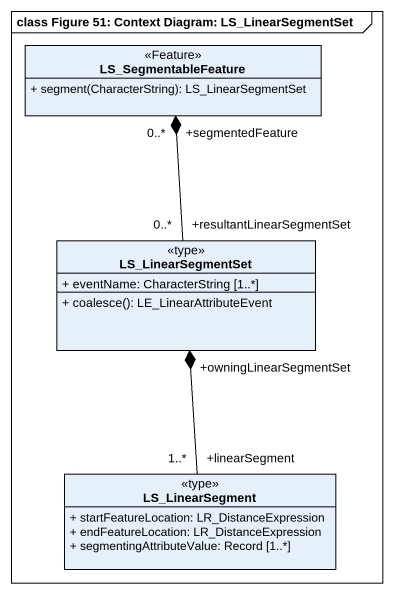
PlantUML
@startuml
mainframe class Figure 51: Context Diagram: LS_LinearSegmentSet
hide circle
hide empty members
skinparam classAttributeIconSize 0
class LS_SegmentableFeature <<Feature>> {
  + segment(CharacterString): LS_LinearSegmentSet
}
class LS_LinearSegmentSet <<type>> {
  + eventName: CharacterString [1..*]
  + coalesce(): LE_LinearAttributeEvent
}
class LS_LinearSegment <<type>> {
  + startFeatureLocation: LR_DistanceExpression
  + endFeatureLocation: LR_DistanceExpression
  + segmentingAttributeValue: Record [1..*]
}
LS_LinearSegmentSet "+resultantLinearSegmentSet\n0..*" -up-* "+segmentedFeature\n0..*" LS_SegmentableFeature
LS_LinearSegmentSet "+owningLinearSegmentSet" *-- "+linearSegment\n1..*" LS_LinearSegment
@enduml
